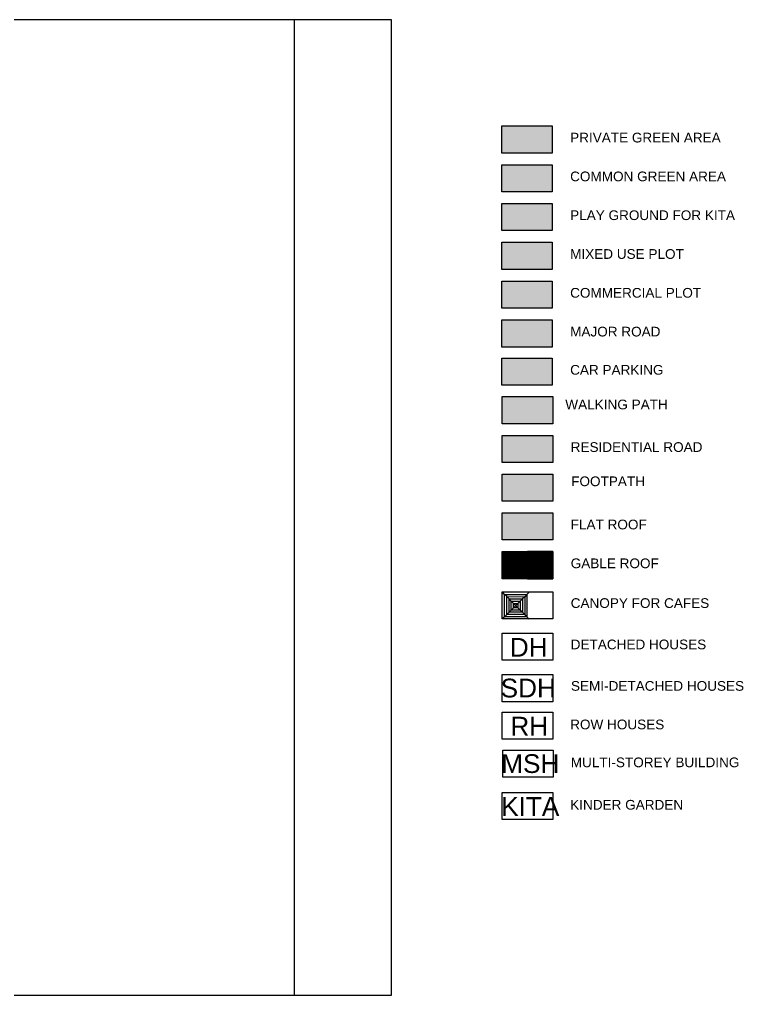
# Model space of a CAD drawing. Header units: metres. Extents: x 363202 to 1090844, y 5621100 to 16864471.
# Drawn here: x 363782 to 364356, y 5621100 to 5621875 of the extents above; entities that cross this region are included whole.
import ezdxf

# ---------------------------------------------------------------- set-up
doc = ezdxf.new("R2010")
doc.units = ezdxf.units.M
doc.header["$MEASUREMENT"] = 0
doc.header["$XCLIPFRAME"] = 0
for name, color, linetype in [('CANOPY', 12, 'Continuous'), ('CAR PARKING', 255, 'Continuous'), ('COMMERCIAL HATCHING', 255, 'Continuous'), ('DACH-BLOCK', 7, 'Continuous'), ('DACH-FIRST', 246, 'Continuous'), ('DACH-KEHLE-GRAT', 246, 'Continuous'), ('DACH-SCHRAFFUR', 246, 'Continuous'), ('FOOTPATH', 255, 'Continuous'), ('INSTITUTIONAL PLOT', 255, 'Continuous'), ('KINDER GARDEN HATCHING', 255, 'Continuous'), ('Labels', 7, 'Continuous'), ('Land Register', 254, 'Continuous'), ('Legend', 7, 'Continuous'), ('MAJOR ROAD HATCH', 255, 'Continuous'), ('PRIVATE GREEN HATCHING', 255, 'Continuous'), ('PUBLIC GREEN SPACE', 255, 'Continuous'), ('RESIDENTIAL ROAD HATCHING', 255, 'Continuous'), ('Walkway Hatch', 255, 'Continuous')]:
    doc.layers.add(name, color=color, linetype=linetype)
doc.layers.add('DACH-SCHATTEN', color=7, linetype='Continuous', true_color=0xe8b078)
doc.layers.add('DACH-SONNE', color=7, linetype='Continuous', true_color=0xefdca9)
doc.styles.get("Standard").update_dxf_attribs({"font": 'arial.ttf', "height": 1})
picture_1 = doc.add_image_def('image1.tif', size_in_pixel=(6400, 6400))

# ---------------------------------------------------------------- blocks, each defined once
blk = doc.blocks.new('eaws_roofhatch_2460467.656782407')
at = {"layer": 'DACH-SCHATTEN', "transparency": 33554674}
h = blk.add_hatch(color=256, dxfattribs=at)
h.dxf.hatch_style = 1
h.paths.add_polyline_path([(26, 0), (0, 0), (0, 28), (26, 28)])
at = {"layer": 'DACH-SONNE', "transparency": 33554674}
h = blk.add_hatch(color=256, dxfattribs=at)
h.dxf.hatch_style = 1
h.paths.add_polyline_path([(26, 0), (52, 0), (52, 28), (26, 28)])
at = {"layer": 'DACH-FIRST'}
blk.add_line((26, 0), (26, 28), dxfattribs=at)
at = {"layer": 'DACH-KEHLE-GRAT'}
for points in [[(26, 0), (0, 0), (0, 28), (26, 28)], [(26, 0), (52, 0), (52, 28), (26, 28)]]:
    blk.add_lwpolyline(points, close=True, dxfattribs=at)
at = {"layer": 'DACH-SCHRAFFUR'}
for p, q in [((-0.5, 27.5), (26, 27.5)), ((-0.5, 27), (52.5, 27)), ((-0.5, 26.5), (26, 26.5)), ((-0.5, 26), (52.5, 26)), ((-0.5, 25.5), (26, 25.5)), ((-0.5, 25), (52.5, 25)), ((-0.5, 24.5), (26, 24.5)), ((-0.5, 24), (52.5, 24)), ((-0.5, 23.5), (26, 23.5)), ((-0.5, 23), (52.5, 23)), ((-0.5, 22.5), (26, 22.5)), ((-0.5, 22), (52.5, 22)), ((-0.5, 21.5), (26, 21.5)), ((-0.5, 21), (52.5, 21)), ((-0.5, 20.5), (26, 20.5)), ((-0.5, 20), (52.5, 20)), ((-0.5, 19.5), (26, 19.5)), ((-0.5, 19), (52.5, 19)), ((-0.5, 18.5), (26, 18.5)), ((-0.5, 18), (52.5, 18)), ((-0.5, 17.5), (26, 17.5)), ((-0.5, 17), (52.5, 17)), ((-0.5, 16.5), (26, 16.5)), ((-0.5, 16), (52.5, 16)), ((-0.5, 15.5), (26, 15.5)), ((-0.5, 15), (52.5, 15)), ((-0.5, 14.5), (26, 14.5)), ((-0.5, 14), (52.5, 14)), ((-0.5, 13.5), (26, 13.5)), ((-0.5, 13), (52.5, 13)), ((-0.5, 12.5), (26, 12.5)), ((-0.5, 12), (52.5, 12)), ((-0.5, 11.5), (26, 11.5)), ((-0.5, 11), (52.5, 11)), ((-0.5, 10.5), (26, 10.5)), ((-0.5, 10), (52.5, 10)), ((-0.5, 9.5), (26, 9.5)), ((-0.5, 9), (52.5, 9)), ((-0.5, 8.5), (26, 8.5)), ((-0.5, 8), (52.5, 8)), ((-0.5, 7.5), (26, 7.5)), ((-0.5, 7), (52.5, 7)), ((-0.5, 6.5), (26, 6.5)), ((-0.5, 6), (52.5, 6)), ((-0.5, 5.5), (26, 5.5)), ((-0.5, 5), (52.5, 5)), ((-0.5, 4.5), (26, 4.5)), ((-0.5, 4), (52.5, 4)), ((-0.5, 3.5), (26, 3.5)), ((-0.5, 3), (52.5, 3)), ((-0.5, 2.5), (26, 2.5)), ((-0.5, 2), (52.5, 2)), ((-0.5, 1.5), (26, 1.5)), ((-0.5, 1), (52.5, 1)), ((-0.5, 0.5), (26, 0.5))]:
    blk.add_line(p, q, dxfattribs=at)

msp = doc.modelspace()

# ---------------------------------------------------------------- hatches: boundary and pattern name
at = {"layer": 'CAR PARKING', "true_color": 0x939598, "transparency": 33554674}
h = msp.add_hatch(color=252, dxfattribs=at)
h.dxf.hatch_style = 1
h.paths.add_polyline_path([(364204.71, 5621584.41), (364204.71, 5621605.95), (364164.69, 5621605.95), (364164.69, 5621584.41)])
at = {"layer": 'COMMERCIAL HATCHING', "true_color": 0xafd9aa, "transparency": 33554674}
h = msp.add_hatch(color=9, dxfattribs=at)
h.dxf.hatch_style = 1
h.paths.add_polyline_path([(363719.6, 5621550.81), (363706.56, 5621565.46), (363641.73, 5621505.05), (363699.09, 5621443.48), (363731.22, 5621469.85), (363722.92, 5621480.25), (363748.6, 5621501.63), (363758.92, 5621509.98)])
h.paths.add_polyline_path([(363698.3, 5621511.42), (363705.13, 5621504.11), (363697.82, 5621497.29), (363690.99, 5621504.59)], flags=16)
h.paths.add_polyline_path([(363698.25, 5621510.01), (363703.72, 5621504.16), (363697.87, 5621498.7), (363692.41, 5621504.55)], flags=0)
h.paths.add_polyline_path([(363698.21, 5621508.59), (363702.3, 5621504.21), (363697.92, 5621500.11), (363693.82, 5621504.5)], flags=0)
h.paths.add_polyline_path([(363698.16, 5621507.18), (363700.89, 5621504.26), (363697.97, 5621501.53), (363695.23, 5621504.45)], flags=0)
h.paths.add_polyline_path([(363698.11, 5621505.77), (363699.47, 5621504.31), (363698.01, 5621502.94), (363696.65, 5621504.4)], flags=0)
h.paths.add_polyline_path([(363694.66, 5621514.37), (363687.36, 5621507.54), (363680.53, 5621514.85), (363687.84, 5621521.67)], flags=16)
h.paths.add_polyline_path([(363693.25, 5621514.41), (363687.4, 5621508.95), (363681.94, 5621514.8), (363687.79, 5621520.26)], flags=0)
h.paths.add_polyline_path([(363691.84, 5621514.46), (363687.45, 5621510.37), (363683.36, 5621514.75), (363687.74, 5621518.85)], flags=0)
h.paths.add_polyline_path([(363690.42, 5621514.51), (363687.5, 5621511.78), (363684.77, 5621514.7), (363687.69, 5621517.43)], flags=0)
h.paths.add_polyline_path([(363689.01, 5621514.56), (363687.55, 5621513.19), (363686.18, 5621514.65), (363687.64, 5621516.02)], flags=0)
h.paths.add_polyline_path([(363728.2, 5621506.62), (363728.56, 5621505.09), (363728.8, 5621504.84), (363735.36, 5621511), (363733.47, 5621511.57), (363734.91, 5621512.92), (363735.36, 5621511), (363736.82, 5621512.37), (363741.27, 5621507.63), (363745.72, 5621502.89), (363722.71, 5621481.29), (363718.26, 5621486.03), (363713.81, 5621490.76), (363713.52, 5621491.17), (363713.86, 5621490.8), (363715.27, 5621492.13), (363713.38, 5621492.7), (363714.82, 5621494.06), (363715.25, 5621492.25), (363715.32, 5621492.17), (363721.88, 5621498.33), (363721.76, 5621498.46), (363720.06, 5621498.97), (363721.49, 5621500.33), (363721.95, 5621498.4), (363728.44, 5621504.49), (363728.08, 5621504.87), (363726.76, 5621505.27)], flags=16)
h.paths.add_polyline_path([(363736.82, 5621512.37), (363745.72, 5621502.89), (363722.71, 5621481.29), (363713.81, 5621490.76), (363715.27, 5621492.13)], flags=16)
h.paths.add_polyline_path([(363684.57, 5621505.34), (363677.26, 5621498.52), (363670.43, 5621505.82), (363677.74, 5621512.65)], flags=16)
h.paths.add_polyline_path([(363683.15, 5621505.39), (363677.31, 5621499.93), (363671.85, 5621505.78), (363677.69, 5621511.24)], flags=0)
h.paths.add_polyline_path([(363681.74, 5621505.44), (363677.36, 5621501.34), (363673.26, 5621505.73), (363677.64, 5621509.82)], flags=0)
h.paths.add_polyline_path([(363680.33, 5621505.49), (363677.4, 5621502.76), (363674.67, 5621505.68), (363677.6, 5621508.41)], flags=0)
h.paths.add_polyline_path([(363678.91, 5621505.54), (363677.45, 5621504.17), (363676.09, 5621505.63), (363677.55, 5621507)], flags=0)
h.paths.add_polyline_path([(363687.82, 5621502.03), (363694.64, 5621494.72), (363687.34, 5621487.9), (363680.51, 5621495.2)], flags=16)
h.paths.add_polyline_path([(363687.77, 5621500.62), (363693.23, 5621494.77), (363687.38, 5621489.31), (363681.92, 5621495.16)], flags=0)
h.paths.add_polyline_path([(363687.72, 5621499.2), (363691.82, 5621494.82), (363687.43, 5621490.72), (363683.34, 5621495.11)], flags=0)
h.paths.add_polyline_path([(363687.67, 5621497.79), (363690.4, 5621494.87), (363687.48, 5621492.14), (363684.75, 5621495.06)], flags=0)
h.paths.add_polyline_path([(363687.62, 5621496.38), (363688.99, 5621494.92), (363687.53, 5621493.55), (363686.16, 5621495.01)], flags=0)
h.paths.add_polyline_path([(363739.26, 5621512.31), (363746.56, 5621519.13), (363753.39, 5621511.82), (363746.08, 5621505)], flags=16)
h.paths.add_polyline_path([(363740.67, 5621512.26), (363746.52, 5621517.72), (363751.98, 5621511.87), (363746.13, 5621506.41)], flags=0)
h.paths.add_polyline_path([(363742.08, 5621512.21), (363746.47, 5621516.31), (363750.56, 5621511.92), (363746.18, 5621507.83)], flags=0)
h.paths.add_polyline_path([(363743.5, 5621512.16), (363746.42, 5621514.89), (363749.15, 5621511.97), (363746.23, 5621509.24)], flags=0)
h.paths.add_polyline_path([(363744.91, 5621512.11), (363746.37, 5621513.48), (363747.74, 5621512.02), (363746.28, 5621510.65)], flags=0)
h.paths.add_polyline_path([(363668.76, 5621490.6), (363669.44, 5621489.87), (363674.2, 5621494.3), (363673.52, 5621495.03)], flags=16)
h.paths.add_polyline_path([(363672.17, 5621486.94), (363672.85, 5621486.21), (363677.61, 5621490.64), (363676.92, 5621491.37)], flags=16)
h.paths.add_polyline_path([(363670.82, 5621478.85), (363671.5, 5621478.12), (363681.01, 5621486.98), (363680.33, 5621487.71)], flags=16)
h.paths.add_polyline_path([(363674.1, 5621496.92), (363675.44, 5621495.46), (363673.52, 5621495.03)], flags=16)
h.paths.add_polyline_path([(363672.04, 5621499.12), (363670.11, 5621498.69), (363670.7, 5621500.58)], flags=16)
h.paths.add_polyline_path([(363677.51, 5621493.26), (363678.85, 5621491.8), (363676.92, 5621491.37)], flags=16)
h.paths.add_polyline_path([(363661.81, 5621510.1), (363660.47, 5621511.55), (363659.88, 5621509.67)], flags=0)
h.paths.add_polyline_path([(363668.63, 5621502.78), (363667.29, 5621504.23), (363666.7, 5621502.35)], flags=16)
h.paths.add_polyline_path([(363680.92, 5621489.6), (363682.26, 5621488.15), (363680.33, 5621487.71)], flags=16)
h.paths.add_polyline_path([(363666.7, 5621502.35), (363657.19, 5621493.49), (363648.29, 5621502.94), (363653.07, 5621507.4), (363657.85, 5621511.85), (363663.29, 5621506.01), (363663.88, 5621507.89), (363665.22, 5621506.44), (363663.29, 5621506.01)], flags=16)
h.paths.add_polyline_path([(363666.35, 5621502.73), (363656.86, 5621493.84), (363648.34, 5621502.99), (363657.85, 5621511.85)], flags=16)
h.paths.add_polyline_path([(363684.33, 5621485.94), (363685.67, 5621484.49), (363683.74, 5621484.05)], flags=16)
h.paths.add_polyline_path([(363718.98, 5621479.33), (363719.43, 5621477.41), (363720.57, 5621478.38), (363723.8, 5621474.34), (363727.03, 5621470.29), (363713.25, 5621458.98), (363709.85, 5621462.64), (363706.44, 5621466.3), (363707.58, 5621467.27), (363705.69, 5621467.84), (363707.12, 5621469.2), (363707.53, 5621467.48), (363707.65, 5621467.34), (363713.35, 5621472.21), (363713.15, 5621472.45), (363711.61, 5621472.91), (363713.05, 5621474.26), (363713.35, 5621472.98), (363713.73, 5621472.53), (363719.43, 5621477.41), (363719.43, 5621477.41), (363717.54, 5621477.97)], flags=16)
h.paths.add_polyline_path([(363720.57, 5621478.38), (363727.03, 5621470.29), (363713.25, 5621458.98), (363706.44, 5621466.3)], flags=0)
h.paths.add_polyline_path([(363685.8, 5621472.31), (363686.48, 5621471.57), (363691.24, 5621476), (363690.55, 5621476.74)], flags=16)
h.paths.add_polyline_path([(363689.21, 5621468.65), (363689.89, 5621467.92), (363694.64, 5621472.35), (363693.96, 5621473.08)], flags=16)
h.paths.add_polyline_path([(363691.14, 5621478.62), (363692.48, 5621477.17), (363690.55, 5621476.74)], flags=16)
h.paths.add_polyline_path([(363694.55, 5621474.96), (363695.89, 5621473.51), (363693.96, 5621473.08)], flags=16)
h.paths.add_polyline_path([(363697.96, 5621471.3), (363699.3, 5621469.85), (363697.37, 5621469.42)], flags=16)
h.paths.add_polyline_path([(363701.37, 5621467.65), (363702.71, 5621466.19), (363700.78, 5621465.76), (363691.26, 5621456.9), (363694.67, 5621453.24), (363704.19, 5621462.1), (363704.77, 5621463.99), (363706.11, 5621462.53), (363704.19, 5621462.1), (363694.67, 5621453.24), (363698.08, 5621449.58), (363707.59, 5621458.44), (363708.18, 5621460.33), (363709.52, 5621458.88), (363707.59, 5621458.44), (363698.08, 5621449.58), (363691.26, 5621456.9), (363700.78, 5621465.76)], flags=16)
h.paths.add_polyline_path([(364204.71, 5621667.06), (364164.69, 5621667.06), (364164.69, 5621645.52), (364204.71, 5621645.52)])
at = {"layer": 'DACH-SONNE', "transparency": 33554674}
h = msp.add_hatch(color=256, dxfattribs=at)
h.dxf.hatch_style = 1
h.paths.add_polyline_path([(364165.13, 5621483.25), (364205.15, 5621483.25), (364205.15, 5621461.7), (364165.13, 5621461.7)])
at = {"layer": 'FOOTPATH', "true_color": 0x2776bb, "transparency": 33554687}
h = msp.add_hatch(color=152, dxfattribs=at)
h.dxf.hatch_style = 1
h.paths.add_polyline_path([(364205.15, 5621492.36), (364205.15, 5621513.91), (364165.13, 5621513.91), (364165.13, 5621492.36)])
at = {"layer": 'INSTITUTIONAL PLOT', "true_color": 0xf27172, "transparency": 33554674}
h = msp.add_hatch(color=11, dxfattribs=at)
h.dxf.hatch_style = 1
h.paths.add_polyline_path([(364164.69, 5621697.85), (364164.69, 5621676.3), (364204.71, 5621676.3), (364204.71, 5621697.85)])
at = {"layer": 'KINDER GARDEN HATCHING', "true_color": 0x999b37, "transparency": 33554674}
h = msp.add_hatch(color=55, dxfattribs=at)
h.dxf.hatch_style = 1
h.paths.add_polyline_path([(363658.94, 5621482.58), (363634.08, 5621459.42), (363659.55, 5621432.27), (363685.81, 5621453.93)])
h.paths.add_polyline_path([(364204.71, 5621728.63), (364164.69, 5621728.63), (364164.69, 5621707.08), (364204.71, 5621707.08)])
at = {"layer": 'MAJOR ROAD HATCH', "true_color": 0x636466, "transparency": 33554674}
h = msp.add_hatch(color=251, dxfattribs=at)
h.dxf.hatch_style = 1
h.paths.add_polyline_path([(364164.69, 5621636.28), (364164.69, 5621614.73), (364204.71, 5621614.73), (364204.71, 5621636.28)])
at = {"layer": 'PRIVATE GREEN HATCHING', "true_color": 0x58ba48, "transparency": 33554687}
h = msp.add_hatch(color=85, dxfattribs=at)
h.dxf.hatch_style = 1
h.paths.add_polyline_path([(363514.99, 5621584.01), (363485.76, 5621579.8), (363521.25, 5621541.88), (363576.04, 5621593.05), (363547.96, 5621588.66)])
h.paths.add_polyline_path([(363521.87, 5621560.24), (363547.45, 5621584.13), (363554.27, 5621576.82), (363521.39, 5621546.12), (363495.78, 5621573.48), (363503.09, 5621580.3)], flags=16)
h.paths.add_polyline_path([(364204.71, 5621768.65), (364204.71, 5621790.2), (364164.69, 5621790.2), (364164.69, 5621768.65)])
at = {"layer": 'PUBLIC GREEN SPACE', "true_color": 0x139b48, "transparency": 33554687}
h = msp.add_hatch(color=114, dxfattribs=at)
h.dxf.hatch_style = 1
h.paths.add_polyline_path([(364204.71, 5621759.41), (364164.69, 5621759.41), (364164.69, 5621737.87), (364204.71, 5621737.87)])
at = {"layer": 'RESIDENTIAL ROAD HATCHING', "true_color": 0xc7c8ca, "transparency": 33554674}
h = msp.add_hatch(color=9, dxfattribs=at)
h.dxf.hatch_style = 1
h.paths.add_polyline_path([(364165.13, 5621544.69), (364165.13, 5621523.14), (364205.15, 5621523.14), (364205.15, 5621544.69)])
at = {"layer": 'Walkway Hatch', "true_color": 0x136734, "transparency": 33554674}
h = msp.add_hatch(color=116, dxfattribs=at)
h.dxf.hatch_style = 1
h.paths.add_polyline_path([(363451.44, 5621527.71), (363451.84, 5621526.27), (363494.87, 5621553.77), (363494.05, 5621554.66)])
h.paths.add_polyline_path([(364165.13, 5621553.93), (364205.15, 5621553.93), (364205.15, 5621575.47), (364165.13, 5621575.47)])

# ---------------------------------------------------------------- linework, layer by layer
at = {"layer": 'CANOPY'}
for p, q in [((364166.97, 5621418.55), (364165.2, 5621420.33)), ((364184.73, 5621418.49), (364186.51, 5621420.25)), ((364168.74, 5621416.77), (364166.97, 5621418.55)), ((364170.51, 5621414.98), (364168.74, 5621416.77)), ((364172.28, 5621413.2), (364170.51, 5621414.98)), ((364174.05, 5621411.42), (364172.28, 5621413.2)), ((364179.38, 5621413.18), (364177.6, 5621411.41)), ((364181.16, 5621414.95), (364179.38, 5621413.18)), ((364182.94, 5621416.72), (364181.16, 5621414.95)), ((364184.73, 5621418.49), (364182.94, 5621416.72)), ((364170.48, 5621404.33), (364168.69, 5621402.56)), ((364172.26, 5621406.1), (364170.48, 5621404.33)), ((364177.6, 5621411.41), (364172.26, 5621406.1)), ((364177.59, 5621407.86), (364174.05, 5621411.42)), ((364179.36, 5621406.08), (364177.59, 5621407.86)), ((364181.13, 5621404.3), (364179.36, 5621406.08)), ((364182.9, 5621402.51), (364181.13, 5621404.3)), ((364166.91, 5621400.79), (364165.13, 5621399.03)), ((364168.69, 5621402.56), (364166.91, 5621400.79)), ((364184.66, 5621400.73), (364182.9, 5621402.51)), ((364184.66, 5621400.73), (364186.43, 5621398.95))]:
    msp.add_line(p, q, dxfattribs=at)
for points in [[(364166.97, 5621418.55), (364184.73, 5621418.49), (364184.66, 5621400.73), (364166.91, 5621400.79)], [(364168.74, 5621416.77), (364182.94, 5621416.72), (364182.9, 5621402.51), (364168.69, 5621402.56)], [(364170.51, 5621414.98), (364181.16, 5621414.95), (364181.13, 5621404.3), (364170.48, 5621404.33)], [(364172.28, 5621413.2), (364179.38, 5621413.18), (364179.36, 5621406.08), (364172.26, 5621406.1)], [(364174.05, 5621411.42), (364177.6, 5621411.41), (364177.59, 5621407.86), (364174.04, 5621407.87)]]:
    msp.add_lwpolyline(points, close=True, dxfattribs=at)
at = {"layer": 'Land Register'}
msp.add_lwpolyline([(363201.64, 5621874.59), (364076.86, 5621874.59), (364076.86, 5621100.34), (363201.64, 5621100.34)], close=True, dxfattribs=at)
at = {"layer": 'Legend', "linetype": 'Continuous'}
for points in [[(364164.69, 5621790.2), (364204.71, 5621790.2), (364204.71, 5621768.65), (364164.69, 5621768.65), (364164.69, 5621790.2)], [(364164.69, 5621759.41), (364204.71, 5621759.41), (364204.71, 5621737.87), (364164.69, 5621737.87), (364164.69, 5621759.41)], [(364164.69, 5621728.63), (364204.71, 5621728.63), (364204.71, 5621707.08), (364164.69, 5621707.08), (364164.69, 5621728.63)], [(364164.69, 5621697.85), (364204.71, 5621697.85), (364204.71, 5621676.3), (364164.69, 5621676.3), (364164.69, 5621697.85)], [(364164.69, 5621667.06), (364204.71, 5621667.06), (364204.71, 5621645.52), (364164.69, 5621645.52), (364164.69, 5621667.06)], [(364164.69, 5621636.28), (364204.71, 5621636.28), (364204.71, 5621614.73), (364164.69, 5621614.73), (364164.69, 5621636.28)], [(364164.69, 5621605.95), (364204.71, 5621605.95), (364204.71, 5621584.41), (364164.69, 5621584.41), (364164.69, 5621605.95)], [(364165.13, 5621575.47), (364205.15, 5621575.47), (364205.15, 5621553.93), (364165.13, 5621553.93), (364165.13, 5621575.47)], [(364165.13, 5621544.69), (364205.15, 5621544.69), (364205.15, 5621523.14), (364165.13, 5621523.14), (364165.13, 5621544.69)], [(364165.13, 5621513.91), (364205.15, 5621513.91), (364205.15, 5621492.36), (364165.13, 5621492.36), (364165.13, 5621513.91)], [(364165.13, 5621483.25), (364205.15, 5621483.25), (364205.15, 5621461.7), (364165.13, 5621461.7), (364165.13, 5621483.25)], [(364165.13, 5621452.46), (364205.15, 5621452.46), (364205.15, 5621430.92), (364165.13, 5621430.92), (364165.13, 5621452.46)], [(364165.13, 5621420.57), (364205.15, 5621420.57), (364205.15, 5621399.03), (364165.13, 5621399.03), (364165.13, 5621420.57)], [(364165.13, 5621387.85), (364205.15, 5621387.85), (364205.15, 5621366.31), (364165.13, 5621366.31), (364165.13, 5621387.85)], [(364165.13, 5621354.96), (364205.15, 5621354.96), (364205.15, 5621333.41), (364165.13, 5621333.41), (364165.13, 5621354.96)], [(364165.13, 5621325.1), (364205.15, 5621325.1), (364205.15, 5621303.55), (364165.13, 5621303.55), (364165.13, 5621325.1)], [(364165.59, 5621295.03), (364205.61, 5621295.03), (364205.61, 5621273.48), (364165.59, 5621273.48), (364165.59, 5621295.03)], [(364165.16, 5621261.38), (364205.18, 5621261.38), (364205.18, 5621239.83), (364165.16, 5621239.83), (364165.16, 5621261.38)]]:
    msp.add_lwpolyline(points, dxfattribs=at)

# ---------------------------------------------------------------- block references
at = {"layer": 'DACH-BLOCK', "xscale": 0.7695840833989583, "yscale": 0.7695840833989583, "zscale": 0.7695840833989583}
msp.add_blockref('eaws_roofhatch_2460467.656782407', (364165.13, 5621430.92), dxfattribs=at)

# ---------------------------------------------------------------- texts
at = {"layer": 'Labels', "char_height": 14.842, "attachment_point": 1}
for s, insert in [('DH', (364171.14, 5621383.98)), ('SDH', (364163.86, 5621351.65)), ('RH', (364171.56, 5621321.42)), ('MSH', (364164.32, 5621291.71)), ('KITA', (364164.29, 5621257.69))]:
    msp.add_mtext_dynamic_manual_height_columns(s, width=51.3774, gutter_width=9.89, heights=[0], dxfattribs=dict(at, insert=insert))
at = {"layer": 'Legend', "linetype": 'Continuous', "width": 222.8401, "attachment_point": 1}
for s, insert, char_height in [('PRIVATE GREEN AREA', (364218.97, 5621784.76), 7.6958), ('COMMON GREEN AREA ', (364218.97, 5621753.97), 7.6958), ('PLAY GROUND FOR KITA', (364218.97, 5621723.19), 7.6958), ('MIXED USE PLOT', (364218.97, 5621692.41), 7.6958), ('COMMERCIAL PLOT', (364218.97, 5621661.62), 7.6958), ('MAJOR ROAD ', (364218.97, 5621630.84), 7.6958), ('CAR PARKING', (364218.97, 5621600.51), 7.6958), ('RESIDENTIAL ROAD ', (364219.42, 5621539.25), 7.6958), ('FOOTPATH', (364219.8, 5621512.09), 7.696), ('FLAT ROOF ', (364219.42, 5621477.8), 7.696), ('GABLE ROOF', (364219.42, 5621447.02), 7.696), ('CANOPY FOR CAFES', (364219.42, 5621415.48), 7.6958), ('DETACHED HOUSES', (364219.42, 5621382.68), 7.6958), ('SEMI-DETACHED HOUSES', (364219.62, 5621349.77), 7.6958), ('ROW HOUSES', (364219, 5621319.2), 7.696), ('MULTI-STOREY BUILDING', (364219.46, 5621289.12), 7.6958), ('KINDER GARDEN', (364219.03, 5621255.47), 7.6958)]:
    msp.add_mtext(s, dxfattribs=dict(at, insert=insert, char_height=char_height))
at = {"layer": 'Legend', "insert": (364215.11, 5621573.03), "char_height": 7.7077, "attachment_point": 1}
msp.add_mtext_dynamic_manual_height_columns('WALKING PATH', width=866.6583, gutter_width=25.69, heights=[0], dxfattribs=at)

# ---------------------------------------------------------------- pictures from other files: only their frames are drawn
at = {"layer": 'Land Register'}
image = msp.add_image(picture_1, insert=(362000, 5620000), size_in_units=(2000, 2000), dxfattribs=at)
image.set_boundary_path([(3844.753, 400.82), (6399.5, 2878.42)])
image.dxf.flags = 15

doc.saveas('drawing.dxf')
